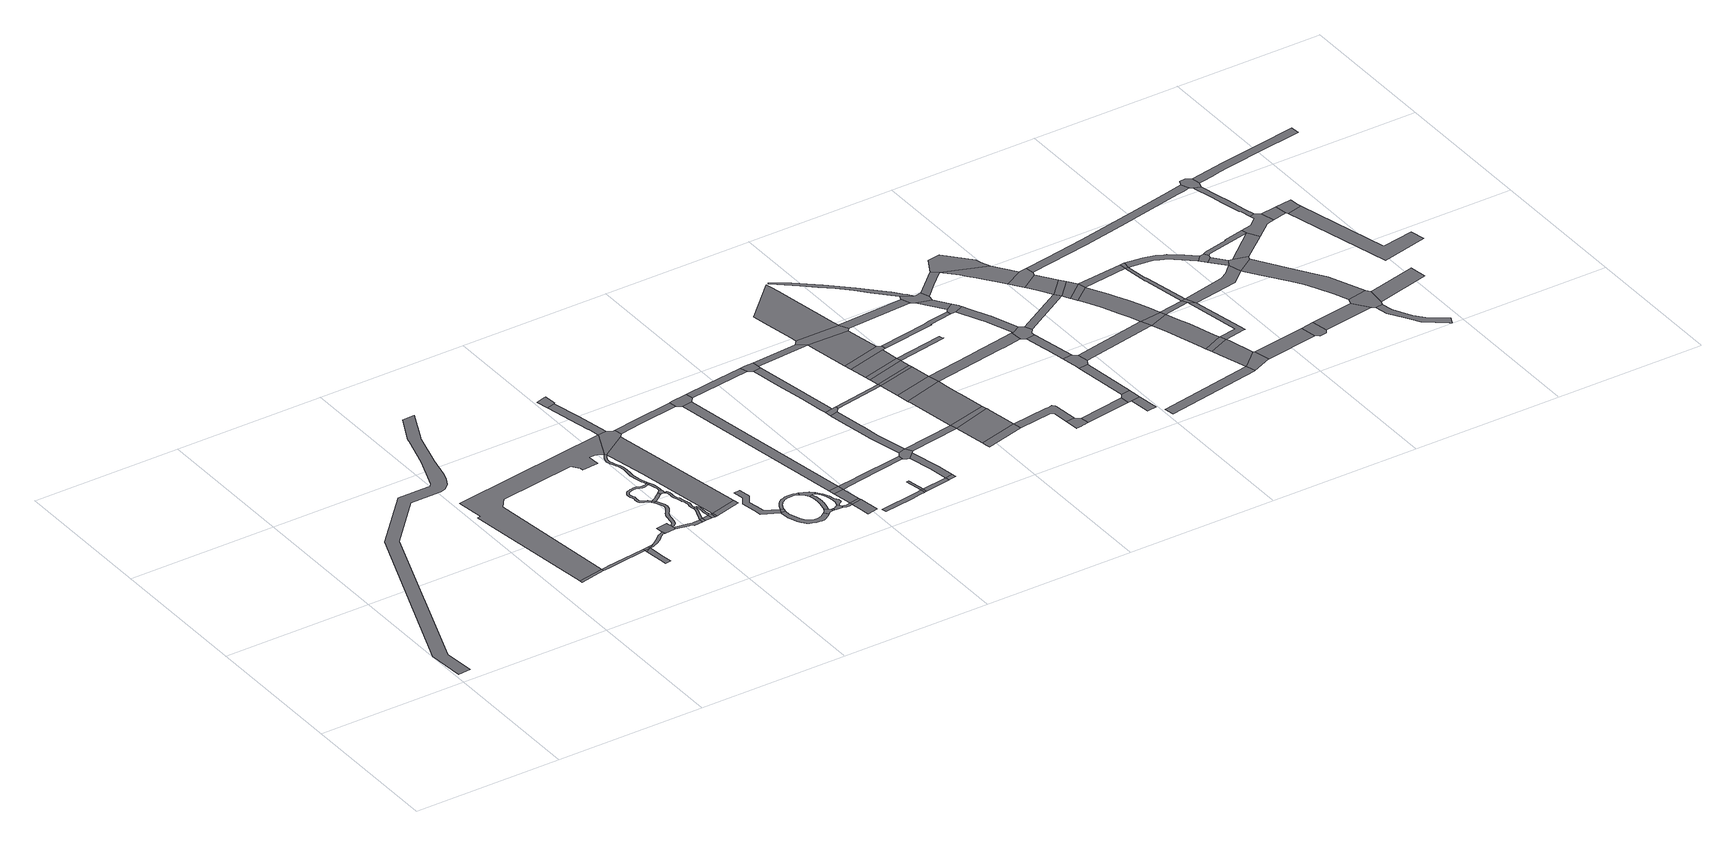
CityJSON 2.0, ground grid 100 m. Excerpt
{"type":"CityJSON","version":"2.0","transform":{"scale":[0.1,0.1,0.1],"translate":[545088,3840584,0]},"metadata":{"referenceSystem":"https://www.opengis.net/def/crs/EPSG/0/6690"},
"CityObjects":{
"road1":{"type":"Road","attributes":{"RoadStructureAttribute.sectionType":"1"},"geometry":[{"type":"MultiSurface","lod":"1","boundaries":[[[0,1,2,3,4,5,6,7,8,9,10,11,12,13,14,15,16,17,18,19,20,21,22,23,24,25,26,27,28,29,30]]]}]},
"road2":{"type":"Road","geometry":[{"type":"MultiSurface","lod":"1","boundaries":[[[31,32,33,34]]]}]},
"road3":{"type":"Road","attributes":{"RoadStructureAttribute.sectionType":"1"},"geometry":[{"type":"MultiSurface","lod":"1","boundaries":[[[35,36,37,38,31,34,39,40,41,42]]]}]},
"road4":{"type":"Road","geometry":[{"type":"MultiSurface","lod":"1","boundaries":[[[43,44,45,46,47,48]]]}]},
"road5":{"type":"Road","geometry":[{"type":"MultiSurface","lod":"1","boundaries":[[[49,42,47]]]}]},
"road6":{"type":"Road","attributes":{"RoadStructureAttribute.sectionType":"1"},"geometry":[{"type":"MultiSurface","lod":"1","boundaries":[[[50,35,42,49,51]]]}]},
"road7":{"type":"Road","attributes":{"RoadStructureAttribute.sectionType":"1"},"geometry":[{"type":"MultiSurface","lod":"1","boundaries":[[[52,53,50,51]]]}]},
"road8":{"type":"Road","attributes":{"RoadStructureAttribute.sectionType":"1"},"geometry":[{"type":"MultiSurface","lod":"1","boundaries":[[[54,55,56,57,58,59,32,31,60,61,62,63,64,65,66,67,68,69,70,71,72]]]}]},
"road9":{"type":"Road","attributes":{"RoadStructureAttribute.sectionType":"1"},"geometry":[{"type":"MultiSurface","lod":"1","boundaries":[[[73,74,75,76,77,78,79,46,80,81,82,83,84,85,86,87,88,89,90]]]}]},
"road10":{"type":"Road","geometry":[{"type":"MultiSurface","lod":"1","boundaries":[[[91,92,93,73,90,94,95,96,97,98]]]}]},
"road11":{"type":"Road","attributes":{"RoadStructureAttribute.sectionType":"1"},"geometry":[{"type":"MultiSurface","lod":"1","boundaries":[[[99,100,101,96,95,102,103,104,105,106,107]]]}]},
"road12":{"type":"Road","geometry":[{"type":"MultiSurface","lod":"1","boundaries":[[[108,109,110,111,112,113,114,115,116,117,118,119,120,121,122,123,124,125,126,127,128,129,130,131,132,133,134,135,136,137,138,139,140,141,142,143,144,145,146,147,148,149,150,151,152,153,154,155,156,157,158,159,98,97]]]}]},
"road13":{"type":"Road","geometry":[{"type":"MultiSurface","lod":"1","boundaries":[[[160,161,134,133]]]}]},
"road14":{"type":"Road","geometry":[{"type":"MultiSurface","lod":"1","boundaries":[[[162,163,164,165,166,167,168,169,170,171,172,173,174,175,176,177,178,179,180,181,182,183,184,185,186,187,188,189,190,191,192,193,194,195,196,197,198,199,200,201,202,203,161,160,204,205,206,207,208,209,210,211,212,213,214,215,216,217,218,219,220,221,222,223,224,225,226,227,228,229,230,231,232,233,234,235,236,237,238,239,240,241,242,243,244,245,246,247]]]}]},
"road15":{"type":"Road","geometry":[{"type":"MultiSurface","lod":"1","boundaries":[[[248,107,106,249]]]}]},
"road16":{"type":"Road","geometry":[{"type":"MultiSurface","lod":"1","boundaries":[[[250,251,252,253,254,255,160,133,256,257,258,259,260]]]}]},
"road17":{"type":"Road","attributes":{"RoadStructureAttribute.sectionType":"1"},"geometry":[{"type":"MultiSurface","lod":"1","boundaries":[[[261,248,249,262]]]}]},
"road18":{"type":"Road","geometry":[{"type":"MultiSurface","lod":"1","boundaries":[[[263,264,265,266,267,268,269,107,248,270,271,272,273,274,275]]]}]},
"road19":{"type":"Road","geometry":[{"type":"MultiSurface","lod":"1","boundaries":[[[276,261,262,277,278]]]}]},
"road20":{"type":"Road","geometry":[{"type":"MultiSurface","lod":"1","boundaries":[[[279,263,275,280]]]}]},
"road21":{"type":"Road","geometry":[{"type":"MultiSurface","lod":"1","boundaries":[[[281,250,260,282,283,284,285,286,287]]]}]},
"road22":{"type":"Road","geometry":[{"type":"MultiSurface","lod":"1","boundaries":[[[288,289,290,291,292,280,275,293,294,295,296,297,261,276]]]}]},
"road23":{"type":"Road","geometry":[{"type":"MultiSurface","lod":"1","boundaries":[[[298,299,300,301,302,303,304,305,306,307,308,309,310,311,312,313,314,315,316,317,318,319,320,285,284,321,322,323,324,325,326,327,328,329,330,331,332,333,334,335,336,337,338,339,340,341,342,343,344,345,346,263,279]]]}]},
"road24":{"type":"Road","attributes":{"RoadStructureAttribute.sectionType":"1"},"geometry":[{"type":"MultiSurface","lod":"1","boundaries":[[[347,278,277,348]]]}]},
"road25":{"type":"Road","geometry":[{"type":"MultiSurface","lod":"1","boundaries":[[[349,350,351,352,353,354,246,355,356,357,358,359,281,287]]]}]},
"road26":{"type":"Road","geometry":[{"type":"MultiSurface","lod":"1","boundaries":[[[360,247,246,354]]]}]},
"road27":{"type":"Road","geometry":[{"type":"MultiSurface","lod":"1","boundaries":[[[72,361,362,363,364,365,366,367,368,369,370,371,372,373,374,375,376,377,378,379,380,381,382,383,384,385,386,247,360,387,388,389,390,391,392,393,394,395,396,397,398,399,400,401,402,403,404,405,406,407,408,409,410,411,412]]]}]},
"road28":{"type":"Road","geometry":[{"type":"MultiSurface","lod":"1","boundaries":[[[413,347,348,414]]]}]},
"road29":{"type":"Road","attributes":{"RoadStructureAttribute.sectionType":"1"},"geometry":[{"type":"MultiSurface","lod":"1","boundaries":[[[415,412,416,417,418,347,413]]]}]},
"road30":{"type":"Road","geometry":[{"type":"MultiSurface","lod":"1","boundaries":[[[419,420,54,72,412,415,421,422]]]}]},
"road31":{"type":"Road","geometry":[{"type":"MultiSurface","lod":"1","boundaries":[[[423,424,425,426,427,428,429,430,431,432,433,434,435,436,437,438,439]]]}]},
"road32":{"type":"Road","attributes":{"RoadStructureAttribute.sectionType":"1"},"geometry":[{"type":"MultiSurface","lod":"1","boundaries":[[[440,441,442,443,444,445,54,420]]]}]},
"road33":{"type":"Road","geometry":[{"type":"MultiSurface","lod":"1","boundaries":[[[439,438,446,447,448]]]}]},
"road34":{"type":"Road","geometry":[{"type":"MultiSurface","lod":"1","boundaries":[[[449,450,451,442,441,452]]]}]},
"road35":{"type":"Road","geometry":[{"type":"MultiSurface","lod":"1","boundaries":[[[453,454,455,456,457,458,459,460,461,462,463,464,446,438,465,466,467,468,469,470,471,472,473,474,475,476,477,478,479,480,481,482]]]}]},
"road36":{"type":"Road","geometry":[{"type":"MultiSurface","lod":"1","boundaries":[[[483,484,485,486,487,488,489,490,491,492,493,494,439,448,495,496,497,498,499,500,501,502,503,504,505]]]}]},
"road37":{"type":"Road","geometry":[{"type":"MultiSurface","lod":"1","boundaries":[[[506,507,508,482,481,509,510,511,512,513,514]]]}]},
"road38":{"type":"Road","geometry":[{"type":"MultiSurface","lod":"1","boundaries":[[[515,512,511,516]]]}]},
"road39":{"type":"Road","geometry":[{"type":"MultiSurface","lod":"1","boundaries":[[[517,518,519,520,521,522,523,524,525,526,527,528,529,530,531,506,514]]]}]},
"road40":{"type":"Road","geometry":[{"type":"MultiSurface","lod":"1","boundaries":[[[532,533,534,535,505,504,536,537,525,524,538,539,540,541,542,543]]]}]},
"road41":{"type":"Road","geometry":[{"type":"MultiSurface","lod":"1","boundaries":[[[544,545,546,547,515,516,548,549,550,551,552,553]]]}]},
"road42":{"type":"Road","attributes":{"RoadStructureAttribute.sectionType":"1"},"geometry":[{"type":"MultiSurface","lod":"1","boundaries":[[[554,555,422,421,556,557]]]}]},
"road43":{"type":"Road","geometry":[{"type":"MultiSurface","lod":"1","boundaries":[[[558,559,560,561,562,563,564,565,566,567,568,569,570,571,543,542,572,573,574,575,576,577,578,579,580,544,553]]]}]},
"road44":{"type":"Road","geometry":[{"type":"MultiSurface","lod":"1","boundaries":[[[581,582,551,550,583,584,585,586]]]}]},
"road45":{"type":"Road","attributes":{"RoadStructureAttribute.sectionType":"1"},"geometry":[{"type":"MultiSurface","lod":"1","boundaries":[[[587,585,588,589,590]]]}]},
"road46":{"type":"Road","geometry":[{"type":"MultiSurface","lod":"1","boundaries":[[[591,586,585,587]]]}]},
"road47":{"type":"Road","attributes":{"RoadStructureAttribute.sectionType":"1"},"geometry":[{"type":"MultiSurface","lod":"1","boundaries":[[[592,593,586,591]]]}]},
"road48":{"type":"Road","geometry":[{"type":"MultiSurface","lod":"1","boundaries":[[[594,595,593,592]]]}]},
"road49":{"type":"Road","attributes":{"RoadStructureAttribute.sectionType":"1"},"geometry":[{"type":"MultiSurface","lod":"1","boundaries":[[[596,597,598,599,595,594]]]}]},
"road50":{"type":"Road","attributes":{"RoadStructureAttribute.sectionType":"1"},"geometry":[{"type":"MultiSurface","lod":"1","boundaries":[[[600,601,602,603,604,605,606,607]]]}]},
"road51":{"type":"Road","geometry":[{"type":"MultiSurface","lod":"1","boundaries":[[[608,609,554,557,598,597,610]]]}]},
"road52":{"type":"Road","attributes":{"RoadStructureAttribute.sectionType":"1"},"geometry":[{"type":"MultiSurface","lod":"1","boundaries":[[[611,612,613,614,594,592,615,616]]]}]},
"road53":{"type":"Road","geometry":[{"type":"MultiSurface","lod":"1","boundaries":[[[617,600,607,618]]]}]},
"road54":{"type":"Road","geometry":[{"type":"MultiSurface","lod":"1","boundaries":[[[619,620,621,600,617]]]}]},
"road55":{"type":"Road","attributes":{"RoadStructureAttribute.sectionType":"1"},"geometry":[{"type":"MultiSurface","lod":"1","boundaries":[[[622,617,618,623]]]}]},
"road56":{"type":"Road","attributes":{"RoadStructureAttribute.sectionType":"1"},"geometry":[{"type":"MultiSurface","lod":"1","boundaries":[[[624,625,608,610,626]]]}]},
"road57":{"type":"Road","geometry":[{"type":"MultiSurface","lod":"1","boundaries":[[[627,622,623,628,629]]]}]},
"road58":{"type":"Road","attributes":{"RoadStructureAttribute.sectionType":"1"},"geometry":[{"type":"MultiSurface","lod":"1","boundaries":[[[630,631,632,633,622,627]]]}]},
"road59":{"type":"Road","geometry":[{"type":"MultiSurface","lod":"1","boundaries":[[[634,635,636,611,616,637,638,632,631,639]]]}]},
"road60":{"type":"Road","attributes":{"RoadStructureAttribute.sectionType":"1"},"geometry":[{"type":"MultiSurface","lod":"1","boundaries":[[[640,641,642,643,644,645,646,647,635,634]]]}]},
"road61":{"type":"Road","geometry":[{"type":"MultiSurface","lod":"1","boundaries":[[[648,649,650,651,644,643,652,653,654]]]}]},
"road62":{"type":"Road","attributes":{"RoadStructureAttribute.sectionType":"1"},"geometry":[{"type":"MultiSurface","lod":"1","boundaries":[[[655,656,657,658,659,660,661,651,650]]]}]},
"road63":{"type":"Road","geometry":[{"type":"MultiSurface","lod":"1","boundaries":[[[662,663,624,626,658,657,664]]]}]},
"road64":{"type":"Road","attributes":{"RoadStructureAttribute.sectionType":"1"},"geometry":[{"type":"MultiSurface","lod":"1","boundaries":[[[665,634,639,666]]]}]},
"road65":{"type":"Road","attributes":{"RoadStructureAttribute.sectionType":"1"},"geometry":[{"type":"MultiSurface","lod":"1","boundaries":[[[667,648,654,668]]]}]},
"road66":{"type":"Road","attributes":{"RoadStructureAttribute.sectionType":"1"},"geometry":[{"type":"MultiSurface","lod":"1","boundaries":[[[669,662,664,670]]]}]},
"road67":{"type":"Road","geometry":[{"type":"MultiSurface","lod":"1","boundaries":[[[671,672,673,674,675]]]}]},
"road68":{"type":"Road","attributes":{"function":"2"},"geometry":[{"type":"MultiSurface","lod":"1","boundaries":[[[676,677,678,666,672,671]]]}]},
"road69":{"type":"Road","geometry":[{"type":"MultiSurface","lod":"1","boundaries":[[[679,680,665,666,678]]]}]},
"road70":{"type":"Road","attributes":{"function":"2"},"geometry":[{"type":"MultiSurface","lod":"1","boundaries":[[[681,682,683,684,685,686,687,665,680]]]}]},
"road71":{"type":"Road","geometry":[{"type":"MultiSurface","lod":"1","boundaries":[[[688,689,685,684]]]}]},
"road72":{"type":"Road","attributes":{"function":"2"},"geometry":[{"type":"MultiSurface","lod":"1","boundaries":[[[690,668,691,692,693,689,688]]]}]},
"road73":{"type":"Road","geometry":[{"type":"MultiSurface","lod":"1","boundaries":[[[694,667,668,690]]]}]},
"road74":{"type":"Road","attributes":{"function":"2"},"geometry":[{"type":"MultiSurface","lod":"1","boundaries":[[[695,696,697,698,667,694]]]}]},
"road75":{"type":"Road","geometry":[{"type":"MultiSurface","lod":"1","boundaries":[[[699,700,698,697]]]}]},
"road76":{"type":"Road","attributes":{"function":"2"},"geometry":[{"type":"MultiSurface","lod":"1","boundaries":[[[701,702,700,699]]]}]},
"road77":{"type":"Road","attributes":{"function":"2"},"geometry":[{"type":"MultiSurface","lod":"1","boundaries":[[[670,703,704,705,706]]]}]},
"road78":{"type":"Road","geometry":[{"type":"MultiSurface","lod":"1","boundaries":[[[707,708,705,704,702,701,709,710,711]]]}]},
"road79":{"type":"Road","geometry":[{"type":"MultiSurface","lod":"1","boundaries":[[[712,669,670,706,713,714,715]]]}]},
"road80":{"type":"Road","attributes":{"function":"2"},"geometry":[{"type":"MultiSurface","lod":"1","boundaries":[[[716,717,718,719,720,721,722,723,724,725,712,715]]]}]},
"road81":{"type":"Road","attributes":{"RoadStructureAttribute.sectionType":"1"},"geometry":[{"type":"MultiSurface","lod":"1","boundaries":[[[726,727,728,729,730,671,675,731,732,733,734]]]}]},
"road82":{"type":"Road","geometry":[{"type":"MultiSurface","lod":"1","boundaries":[[[734,733,735,736,737,738,739,740,741,742]]]}]},
"road83":{"type":"Road","attributes":{"RoadStructureAttribute.sectionType":"1"},"geometry":[{"type":"MultiSurface","lod":"1","boundaries":[[[743,744,745,746,699,697]]]}]},
"road84":{"type":"Road","attributes":{"RoadStructureAttribute.sectionType":"1"},"geometry":[{"type":"MultiSurface","lod":"1","boundaries":[[[747,748,715,714,749]]]}]},
"road85":{"type":"Road","attributes":{"RoadStructureAttribute.sectionType":"1"},"geometry":[{"type":"MultiSurface","lod":"1","boundaries":[[[750,751,752,753,688,684,754,755,756]]]}]},
"road86":{"type":"Road","attributes":{"RoadStructureAttribute.sectionType":"1"},"geometry":[{"type":"MultiSurface","lod":"1","boundaries":[[[757,758,759,760,711,710,761,762,763]]]}]},
"road87":{"type":"Road","attributes":{"RoadStructureAttribute.sectionType":"1"},"geometry":[{"type":"MultiSurface","lod":"1","boundaries":[[[764,742,741,765]]]}]},
"road88":{"type":"Road","attributes":{"RoadStructureAttribute.sectionType":"1"},"geometry":[{"type":"MultiSurface","lod":"1","boundaries":[[[766,767,768,769,770,771,772,773,774,775,776,777,778,779,780,781,782,783,784]]]}]},
"road89":{"type":"Road","attributes":{"RoadStructureAttribute.sectionType":"1"},"geometry":[{"type":"MultiSurface","lod":"1","boundaries":[[[785,786,787,788]]]}]},
"road90":{"type":"Road","geometry":[{"type":"MultiSurface","lod":"1","boundaries":[[[789,790,791,792,793,764,765,786,785]]]}]},
"road91":{"type":"Road","geometry":[{"type":"MultiSurface","lod":"1","boundaries":[[[783,794,795,747,749,796,797,798,799,800,784]]]}]},
"road92":{"type":"Road","attributes":{"RoadStructureAttribute.sectionType":"1"},"geometry":[{"type":"MultiSurface","lod":"1","boundaries":[[[796,801,802,797]]]}]},
"road93":{"type":"Road","attributes":{"RoadStructureAttribute.sectionType":"1"},"geometry":[{"type":"MultiSurface","lod":"1","boundaries":[[[803,804,791,790]]]}]},
"road94":{"type":"Road","geometry":[{"type":"MultiSurface","lod":"1","boundaries":[[[805,806,802,801,807,757,763,808,809,810]]]}]},
"road95":{"type":"Road","geometry":[{"type":"MultiSurface","lod":"1","boundaries":[[[811,812,813,814,804,803,815,816]]]}]},
"road96":{"type":"Road","attributes":{"RoadStructureAttribute.sectionType":"1"},"geometry":[{"type":"MultiSurface","lod":"1","boundaries":[[[817,818,819,810,809,820,821,822,823,824,825]]]}]},
"road97":{"type":"Road","attributes":{"RoadStructureAttribute.sectionType":"1"},"geometry":[{"type":"MultiSurface","lod":"1","boundaries":[[[826,827,828,829,812,811]]]}]},
"road98":{"type":"Road","geometry":[{"type":"MultiSurface","lod":"1","boundaries":[[[825,824,750,756,827,826,830,831,832,833,834]]]}]},
"road99":{"type":"Road","attributes":{"RoadStructureAttribute.sectionType":"1"},"geometry":[{"type":"MultiSurface","lod":"1","boundaries":[[[835,836,799,798,837,838,839]]]}]},
"road100":{"type":"Road","attributes":{"RoadStructureAttribute.sectionType":"1"},"geometry":[{"type":"MultiSurface","lod":"1","boundaries":[[[840,841,842,843,844]]]}]},
"road101":{"type":"Road","attributes":{"RoadStructureAttribute.sectionType":"1"},"geometry":[{"type":"MultiSurface","lod":"1","boundaries":[[[845,834,833,846]]]}]},
"road102":{"type":"Road","attributes":{"RoadStructureAttribute.sectionType":"1"},"geometry":[{"type":"MultiSurface","lod":"1","boundaries":[[[847,816,815,848,849,850]]]}]},
"road103":{"type":"Road","geometry":[{"type":"MultiSurface","lod":"1","boundaries":[[[851,852,835,839,853,854,855,856,857,858]]]}]},
"road104":{"type":"Road","attributes":{"RoadStructureAttribute.sectionType":"1"},"geometry":[{"type":"MultiSurface","lod":"1","boundaries":[[[839,859,860,861,862,863,864,865,853]]]}]},
"road105":{"type":"Road","geometry":[{"type":"MultiSurface","lod":"1","boundaries":[[[866,865,864,867,868,869,870]]]}]},
"road106":{"type":"Road","attributes":{"RoadStructureAttribute.sectionType":"1"},"geometry":[{"type":"MultiSurface","lod":"1","boundaries":[[[869,868,871,872,845,873]]]}]},
"road107":{"type":"Road","geometry":[{"type":"MultiSurface","lod":"1","boundaries":[[[873,845,846,874]]]}]},
"road108":{"type":"Road","geometry":[{"type":"MultiSurface","lod":"1","boundaries":[[[874,846,875,876,877]]]}]},
"road109":{"type":"Road","attributes":{"RoadStructureAttribute.sectionType":"1"},"geometry":[{"type":"MultiSurface","lod":"1","boundaries":[[[877,876,878,879,880]]]}]},
"road110":{"type":"Road","attributes":{"RoadStructureAttribute.sectionType":"1"},"geometry":[{"type":"MultiSurface","lod":"1","boundaries":[[[881,882,883,884,885,886,887,880,879,888,889,890,891,892,893,847,894]]]}]},
"road111":{"type":"Road","geometry":[{"type":"MultiSurface","lod":"1","boundaries":[[[894,847,850,895]]]}]},
"road112":{"type":"Road","attributes":{"RoadStructureAttribute.sectionType":"1"},"geometry":[{"type":"MultiSurface","lod":"1","boundaries":[[[896,897,898,899,840,900]]]}]},
"road113":{"type":"Road","attributes":{"RoadStructureAttribute.sectionType":"1"},"geometry":[{"type":"MultiSurface","lod":"1","boundaries":[[[901,902,903,904,895,850,905,906,907,908,909,910]]]}]},
"road114":{"type":"Road","geometry":[{"type":"MultiSurface","lod":"1","boundaries":[[[911,912,910,909,898,897]]]}]},
"road115":{"type":"Road","geometry":[{"type":"MultiSurface","lod":"1","boundaries":[[[900,840,844,913,914]]]}]},
"road116":{"type":"Road","attributes":{"RoadStructureAttribute.sectionType":"1"},"geometry":[{"type":"MultiSurface","lod":"1","boundaries":[[[915,877,880,916]]]}]},
"road117":{"type":"Road","attributes":{"RoadStructureAttribute.sectionType":"1"},"geometry":[{"type":"MultiSurface","lod":"1","boundaries":[[[917,918,919,894,895,920,921]]]}]},
"road118":{"type":"Road","attributes":{"RoadStructureAttribute.sectionType":"1"},"geometry":[{"type":"MultiSurface","lod":"1","boundaries":[[[921,922,923,911,897,924,925,926]]]}]},
"road119":{"type":"Road","geometry":[{"type":"MultiSurface","lod":"1","boundaries":[[[927,917,921,926]]]}]},
"road120":{"type":"Road","attributes":{"RoadStructureAttribute.sectionType":"1"},"geometry":[{"type":"MultiSurface","lod":"1","boundaries":[[[928,914,913,929,930]]]}]},
"road121":{"type":"Road","attributes":{"RoadStructureAttribute.sectionType":"1"},"geometry":[{"type":"MultiSurface","lod":"1","boundaries":[[[931,932,933,934,916,935,936,917,927]]]}]},
"road122":{"type":"Road","geometry":[{"type":"MultiSurface","lod":"1","boundaries":[[[937,915,916,934]]]}]},
"road123":{"type":"Road","attributes":{"RoadStructureAttribute.sectionType":"1"},"geometry":[{"type":"MultiSurface","lod":"1","boundaries":[[[938,939,940,927,926,941,942]]]}]},
"road124":{"type":"Road","geometry":[{"type":"MultiSurface","lod":"1","boundaries":[[[943,928,930,944,945,946,947,948,949]]]}]},
"road125":{"type":"Road","attributes":{"RoadStructureAttribute.sectionType":"1"},"geometry":[{"type":"MultiSurface","lod":"1","boundaries":[[[950,951,952,953,954,937,934,955,956,957,958,959,960,961,962]]]}]},
"road126":{"type":"Road","attributes":{"RoadStructureAttribute.sectionType":"1"},"geometry":[{"type":"MultiSurface","lod":"1","boundaries":[[[963,964,965,966,967,968,866,870,969,970,971,972,973]]]}]},
"road127":{"type":"Road","geometry":[{"type":"MultiSurface","lod":"1","boundaries":[[[974,975,962,961,976,977,978]]]}]},
"road128":{"type":"Road","attributes":{"RoadStructureAttribute.sectionType":"1"},"geometry":[{"type":"MultiSurface","lod":"1","boundaries":[[[977,976,938,979]]]}]},
"road129":{"type":"Road","attributes":{"RoadStructureAttribute.sectionType":"1"},"geometry":[{"type":"MultiSurface","lod":"1","boundaries":[[[980,943,949,981]]]}]},
"road130":{"type":"Road","geometry":[{"type":"MultiSurface","lod":"1","boundaries":[[[979,938,942,982,983,984,985]]]}]},
"road131":{"type":"Road","attributes":{"RoadStructureAttribute.sectionType":"1"},"geometry":[{"type":"MultiSurface","lod":"1","boundaries":[[[986,987,982,942,988,989,990,991,992,993,994]]]}]},
"road132":{"type":"Road","attributes":{"RoadStructureAttribute.sectionType":"1"},"geometry":[{"type":"MultiSurface","lod":"1","boundaries":[[[995,996,997,998,974,978,999,1000]]]}]},
"road133":{"type":"Road","geometry":[{"type":"MultiSurface","lod":"1","boundaries":[[[994,993,980,981,1001,1002,1003,1004]]]}]},
"road134":{"type":"Road","attributes":{"RoadStructureAttribute.sectionType":"1"},"geometry":[{"type":"MultiSurface","lod":"1","boundaries":[[[1000,985,984,1005]]]}]},
"road135":{"type":"Road","attributes":{"RoadStructureAttribute.sectionType":"1"},"geometry":[{"type":"MultiSurface","lod":"1","boundaries":[[[1006,1007,1008,1009,1010,1011,1002,1001,1012,1013,1014,1015,1016,1017,1018,1019]]]}]},
"road136":{"type":"Road","geometry":[{"type":"MultiSurface","lod":"1","boundaries":[[[1020,1021,1022,1023,1024,1025,995,1000,1005,1026,1027,1028]]]}]},
"road137":{"type":"Road","attributes":{"RoadStructureAttribute.sectionType":"1"},"geometry":[{"type":"MultiSurface","lod":"1","boundaries":[[[1029,1030,1031,1004,1003,1032]]]}]},
"road138":{"type":"Road","attributes":{"RoadStructureAttribute.sectionType":"1"},"geometry":[{"type":"MultiSurface","lod":"1","boundaries":[[[1033,1034,1035,1036,1037,1038,1039,1040,1023,1022,1041,1042,1043,1044]]]}]},
"road139":{"type":"Road","geometry":[{"type":"MultiSurface","lod":"1","boundaries":[[[1045,1046,1047,1048,963,973,1049,1033,1044,1050,1051,1052,1053]]]}]},
"road140":{"type":"Road","attributes":{"RoadStructureAttribute.sectionType":"1"},"geometry":[{"type":"MultiSurface","lod":"1","boundaries":[[[1054,1028,1027,1055]]]}]},
"road141":{"type":"Road","geometry":[{"type":"MultiSurface","lod":"1","boundaries":[[[1056,1054,1055,1057,1058,1059]]]}]},
"road142":{"type":"Road","attributes":{"RoadStructureAttribute.sectionType":"1"},"geometry":[{"type":"MultiSurface","lod":"1","boundaries":[[[1060,1061,1058,1057,1062,1063,1064]]]}]},
"road143":{"type":"Road","attributes":{"RoadStructureAttribute.sectionType":"1"},"geometry":[{"type":"MultiSurface","lod":"1","boundaries":[[[1065,1066,1067,1068,1053,1052,1069,1070,1071,1072,1073,1074,1075,1076]]]}]}
},
"vertices":[
[89,299,0],[526,1464,0],[811,1769,0],[983,1768,0],[1022,1770,0],[1042,1773,0],[1060,1781,0],[1069,1786,0],[1086,1802,0],[1096,1814,0],[1112,1840,0],[1125,1868,0],[1145,1928,0],[1176,2068,0],[1240,2301,0],[1243,2309,0],[1246,2317,0],[1348,2536,0],[1265,2534,0],[1176,2344,0],[1172,2333,0],[1168,2321,0],[1104,2098,0],[1021,1872,0],[1005,1853,0],[991,1853,0],[780,1854,0],[450,1503,0],[4,329,0],[24,84,0],[108,90,0],
[1341,559,0],[1167,524,0],[1169,506,0],[1344,540,0],
[1660,602,0],[1449,573,0],[1392,566,0],[1381,564,0],[1354,542,0],[1395,547,0],[1451,555,0],[1663,585,0],
[1685,404,0],[1724,410,0],[1716,475,0],[1702,591,0],[1665,567,0],[1679,454,0],
[1698,590,0],
[1700,607,0],[1702,592,0],
[1737,616,0],[1720,610,0],
[2124,1770,0],[1483,1671,0],[1046,1604,0],[1068,1421,0],[1047,1418,0],[1152,636,0],[1232,1432,0],[1284,1500,0],[1803,1575,0],[1840,1526,0],[1841,1506,0],[1952,1516,0],[1946,1596,0],[1974,1600,0],[1974,1597,0],[1991,1597,0],[2001,1594,0],[2021,1583,0],[2035,1574,0],
[1858,697,0],[1834,686,0],[1820,679,0],[1808,671,0],[1800,665,0],[1772,640,0],[1761,631,0],[1728,594,0],[1745,601,0],[1763,609,0],[1774,615,0],[1782,621,0],[1794,630,0],[1813,648,0],[1826,660,0],[1835,666,0],[1844,672,0],[1862,679,0],
[1931,744,0],[1928,756,0],[1851,744,0],[1862,673,0],[1938,681,0],[1941,700,0],[1939,708,0],[1936,726,0],
[2072,678,0],[2058,677,0],[2027,684,0],[2023,665,0],[2041,661,0],[2051,658,0],[2053,651,0],[2113,656,0],[2111,683,0],
[1949,710,0],[1960,720,0],[1965,725,0],[1971,734,0],[1975,744,0],[1979,755,0],[1982,773,0],[1983,778,0],[1986,803,0],[1989,817,0],[1992,826,0],[1995,833,0],[1999,840,0],[2005,848,0],[2015,861,0],[2025,875,0],[2030,885,0],[2034,894,0],[2036,901,0],[2037,910,0],[2037,920,0],[2035,930,0],[2032,942,0],[2027,952,0],[2018,969,0],[2008,987,0],[1990,978,0],[2001,959,0],[2009,943,0],[2013,935,0],[2016,926,0],[2017,918,0],[2017,911,0],[2016,905,0],[2015,900,0],[2012,893,0],[2008,886,0],[1999,873,0],[1989,860,0],[1983,852,0],[1978,844,0],[1976,841,0],[1973,833,0],[1969,821,0],[1967,807,0],[1962,776,0],[1960,763,0],[1959,760,0],[1957,751,0],[1953,744,0],[1949,737,0],[1946,734,0],
[1992,1003,0],[1982,992,0],
[2054,1172,0],[2048,1169,0],[2043,1168,0],[2039,1167,0],[2035,1167,0],[2034,1167,0],[2028,1168,0],[2024,1169,0],[2010,1174,0],[1997,1179,0],[1987,1181,0],[1976,1182,0],[1965,1180,0],[1953,1178,0],[1949,1176,0],[1938,1173,0],[1928,1169,0],[1920,1163,0],[1914,1156,0],[1910,1150,0],[1906,1143,0],[1904,1134,0],[1904,1125,0],[1904,1120,0],[1908,1109,0],[1913,1098,0],[1914,1093,0],[1915,1088,0],[1915,1080,0],[1913,1062,0],[1914,1054,0],[1915,1051,0],[1915,1047,0],[1917,1043,0],[1922,1035,0],[1926,1030,0],[1927,1028,0],[1936,1022,0],[1944,1018,0],[1958,1012,0],[1964,1008,0],[1970,1004,0],[1980,1015,0],[1973,1021,0],[1965,1026,0],[1950,1031,0],[1944,1035,0],[1937,1039,0],[1934,1043,0],[1930,1049,0],[1930,1051,0],[1929,1056,0],[1929,1058,0],[1928,1062,0],[1930,1079,0],[1930,1089,0],[1929,1096,0],[1927,1103,0],[1922,1115,0],[1919,1123,0],[1919,1126,0],[1919,1132,0],[1920,1138,0],[1923,1142,0],[1925,1147,0],[1930,1151,0],[1936,1155,0],[1943,1159,0],[1953,1162,0],[1956,1163,0],[1967,1166,0],[1976,1167,0],[1981,1166,0],[1985,1166,0],[1993,1165,0],[2005,1160,0],[2020,1155,0],[2025,1153,0],[2029,1153,0],[2033,1152,0],[2040,1152,0],[2046,1153,0],[2053,1155,0],[2061,1158,0],[2073,1165,0],[2066,1178,0],
[2130,686,0],[2136,658,0],
[2066,1056,0],[2058,1050,0],[2054,1046,0],[2030,1028,0],[2025,1023,0],[2020,1020,0],[2025,999,0],[2031,1004,0],[2038,1009,0],[2068,1033,0],[2072,1036,0],
[2179,695,0],[2179,658,0],
[2149,801,0],[2149,798,0],[2147,787,0],[2143,770,0],[2141,767,0],[2136,753,0],[2119,705,0],[2141,717,0],[2148,739,0],[2150,746,0],[2157,766,0],[2161,784,0],[2164,794,0],
[2192,710,0],[2201,659,0],[2200,697,0],
[2162,812,0],[2173,811,0],
[2089,1074,0],[2075,1037,0],[2084,1039,0],[2108,1032,0],[2104,1049,0],[2104,1057,0],[2103,1074,0],
[2189,716,0],[2187,733,0],[2186,751,0],[2188,766,0],[2184,790,0],[2171,781,0],[2175,758,0],[2171,741,0],[2171,729,0],[2173,720,0],
[2159,819,0],[2156,825,0],[2156,831,0],[2157,836,0],[2161,854,0],[2161,858,0],[2161,866,0],[2160,875,0],[2157,884,0],[2156,888,0],[2149,905,0],[2148,909,0],[2148,914,0],[2141,941,0],[2133,956,0],[2130,964,0],[2128,971,0],[2128,978,0],[2129,994,0],[2129,1008,0],[2128,1018,0],[2127,1024,0],[2119,1045,0],[2112,1020,0],[2113,1015,0],[2114,1007,0],[2114,1006,0],[2113,994,0],[2113,991,0],[2113,978,0],[2114,968,0],[2116,959,0],[2120,950,0],[2128,934,0],[2133,911,0],[2134,906,0],[2135,900,0],[2142,883,0],[2143,880,0],[2145,872,0],[2146,865,0],[2146,859,0],[2146,857,0],[2142,839,0],[2141,832,0],[2141,825,0],[2142,820,0],[2145,813,0],[2148,806,0],
[2211,699,0],[2218,660,0],
[2104,1094,0],[2103,1108,0],[2101,1122,0],[2097,1138,0],[2095,1146,0],[2087,1169,0],[2080,1142,0],[2082,1134,0],[2086,1119,0],[2088,1106,0],[2089,1093,0],
[2080,1187,0],
[2017,1544,0],[2010,1529,0],[2006,1520,0],[2004,1511,0],[2003,1504,0],[2003,1501,0],[2004,1494,0],[2006,1483,0],[2010,1471,0],[2019,1451,0],[2027,1433,0],[2032,1421,0],[2036,1408,0],[2039,1393,0],[2041,1379,0],[2041,1367,0],[2041,1359,0],[2039,1336,0],[2037,1318,0],[2037,1300,0],[2039,1283,0],[2042,1262,0],[2046,1239,0],[2053,1216,0],[2055,1209,0],[2056,1206,0],[2070,1211,0],[2067,1220,0],[2064,1230,0],[2061,1242,0],[2056,1265,0],[2053,1285,0],[2052,1301,0],[2052,1317,0],[2054,1335,0],[2056,1358,0],[2056,1367,0],[2056,1381,0],[2054,1396,0],[2051,1412,0],[2046,1426,0],[2041,1439,0],[2033,1457,0],[2024,1477,0],[2021,1487,0],[2019,1496,0],[2018,1502,0],[2019,1508,0],[2021,1515,0],[2024,1523,0],[2030,1537,0],[2044,1561,0],
[2391,747,0],[2398,708,0],
[2220,1678,0],[2048,1555,0],[2055,1533,0],[2107,1275,0],
[2216,1752,0],[2183,1773,0],[2240,1703,0],[2231,1754,0],
[2474,562,0],[2474,566,0],[2470,589,0],[2457,671,0],[2455,679,0],[2480,716,0],[2491,733,0],[2478,817,0],[2438,810,0],[2449,741,0],[2423,702,0],[2413,688,0],[2430,588,0],[2431,583,0],[2437,537,0],[2543,480,0],[2562,515,0],
[2137,1994,0],[2097,2188,0],[2040,2171,0],[2077,1993,0],[2108,1851,0],[2110,1851,0],
[2579,486,0],[2581,504,0],[2583,510,0],
[2094,2275,0],[2079,2272,0],[2022,2255,0],[2103,2195,0],
[2727,325,0],[2717,320,0],[2696,315,0],[2690,314,0],[2680,314,0],[2656,318,0],[2635,330,0],[2623,342,0],[2603,370,0],[2592,395,0],[2584,425,0],[2577,449,0],[2548,428,0],[2551,414,0],[2553,403,0],[2565,370,0],[2573,354,0],[2586,332,0],[2609,306,0],[2622,296,0],[2635,290,0],[2662,281,0],[2691,278,0],[2696,278,0],[2715,280,0],[2724,283,0],[2733,287,0],[2751,299,0],[2772,317,0],[2750,342,0],
[2737,607,0],[2717,611,0],[2685,613,0],[2659,611,0],[2647,608,0],[2629,602,0],[2627,600,0],[2606,588,0],[2588,567,0],[2581,555,0],[2578,551,0],[2564,520,0],[2589,530,0],[2595,541,0],[2597,546,0],[2613,564,0],[2622,572,0],[2644,587,0],[2666,594,0],[2697,595,0],[2712,593,0],[2740,581,0],[2748,603,0],
[2774,377,0],[2769,366,0],[2762,356,0],[2788,329,0],[2797,333,0],[2813,336,0],[2809,348,0],[2803,351,0],[2798,360,0],
[2824,351,0],[2823,335,0],
[2799,365,0],[2803,384,0],[2813,437,0],[2813,439,0],[2814,453,0],[2815,482,0],[2813,506,0],[2803,541,0],[2780,535,0],[2789,502,0],[2791,481,0],[2791,471,0],[2789,443,0],[2789,440,0],[2779,389,0],
[2817,566,0],[2815,568,0],[2804,576,0],[2776,592,0],[2753,573,0],[2768,557,0],[2804,544,0],[2812,547,0],[2816,546,0],[2819,545,0],[2823,543,0],[2832,552,0],
[2861,372,0],[2851,363,0],[2843,358,0],[2835,355,0],[2836,334,0],[2847,333,0],[2876,328,0],[2880,347,0],[2876,352,0],[2875,359,0],
[2661,1823,0],[2400,1783,0],[2400,1730,0],[2669,1770,0],
[2878,369,0],[2881,373,0],[2898,383,0],[2905,390,0],[2906,394,0],[2907,401,0],[2903,413,0],[2903,414,0],[2887,440,0],[2878,477,0],[2878,478,0],[2870,499,0],[2861,516,0],[2840,545,0],[2828,536,0],[2848,508,0],[2857,493,0],[2864,473,0],[2865,466,0],[2871,430,0],[2871,424,0],[2872,402,0],[2869,389,0],
[2912,341,0],[2896,342,0],[2900,323,0],[2918,322,0],[2940,325,0],[2937,345,0],
[3012,342,0],[2949,269,0],[2963,191,0],[3034,203,0],
[3008,362,0],
[2987,490,0],[2915,478,0],
[2980,532,0],[2908,520,0],
[2869,1194,0],[2774,1761,0],[2703,1748,0],[2844,909,0],
[3360,233,0],[3317,226,0],[3056,186,0],[3061,153,0],[3250,181,0],[3272,183,0],[3330,197,0],[3363,202,0],
[2790,1842,0],[2678,1826,0],[2798,1791,0],
[3454,602,0],[3451,602,0],[3118,553,0],[3115,552,0],[3122,513,0],[3454,570,0],
[3375,235,0],[3378,204,0],
[3354,354,0],[3346,353,0],[3339,351,0],
[3550,262,0],[3557,231,0],
[3209,1903,0],[2963,1868,0],[3221,1851,0],
[3603,273,0],[3560,232,0],[3607,242,0],
[3586,385,0],[3538,593,0],[3494,548,0],[3531,388,0],
[3525,650,0],[3473,634,0],[3463,619,0],[3457,569,0],[3478,557,0],[3550,607,0],
[3474,859,0],[3456,978,0],[3451,1002,0],[3418,1199,0],[3364,1186,0],[3378,1107,0],[3401,973,0],[3421,848,0],
[3441,1250,0],[3434,1248,0],[3411,1244,0],[3357,1231,0],[3439,1226,0],[3443,1230,0],[3444,1230,0],
[3406,1270,0],[3345,1634,0],[3310,1840,0],[3254,1830,0],[3291,1621,0],[3324,1428,0],[3350,1272,0],
[3303,1911,0],[3247,1907,0],[3306,1862,0],
[3889,713,0],[3898,667,0],
[3780,1313,0],[3784,1291,0],
[3614,1933,0],[3675,1889,0],
[4203,524,0],[3937,452,0],[3943,418,0],[3948,393,0],[4213,464,0],
[4180,645,0],[4168,713,0],[4161,747,0],
[4157,763,0],[4154,781,0],
[4124,956,0],[4117,986,0],[4103,1067,0],[4090,1144,0],[3824,1067,0],[3830,1039,0],[3886,729,0],
[4074,1221,0],[3809,1151,0],
[4049,1360,0],[3785,1283,0],[3785,1282,0],[3785,1281,0],
[4045,1383,0],
[4035,1441,0],[4033,1448,0],[4033,1450,0],[3768,1380,0],
[4026,1485,0],[3761,1415,0],
[4005,1604,0],[3740,1534,0],
[3678,1873,0],[3730,1587,0],[3995,1657,0],[3953,1888,0],
[4017,1646,0],[4006,1652,0],[4014,1606,0],[4028,1608,0],[4024,1643,0],
[3642,1966,0],[3966,1901,0],[3973,1908,0],[3940,1967,0],
[3940,1971,0],[3932,2012,0],[3854,2439,0],[3850,2462,0],[3838,2530,0],[3832,2563,0],[3579,2314,0],[3602,2193,0],[3637,2009,0],[3641,1969,0],
[4512,541,0],[4511,549,0],[4495,562,0],[4469,558,0],[4449,556,0],[4442,496,0],[4459,483,0],[4470,374,0],[4529,380,0],
[4477,312,0],[4481,279,0],[4485,280,0],[4514,284,0],[4539,289,0],[4542,289,0],[4571,294,0],[4561,354,0],
[4370,1513,0],[4372,1514,0],[4367,1529,0],[4362,1544,0],
[4396,1995,0],[3942,1968,0],[4420,1934,0],
[4733,1338,0],[4599,1314,0],[4490,1294,0],[4393,1277,0],[4580,1229,0],[4613,1235,0],[4739,1257,0],
[4548,1736,0],[4546,1735,0],[4398,1711,0],[4364,1701,0],[4393,1670,0],[4392,1678,0],[4551,1704,0],
[4877,404,0],[4886,344,0],
[4454,2019,0],[4447,2028,0],[4394,2094,0],[4353,2133,0],[4247,2247,0],[4103,2376,0],[3962,2497,0],[3940,2512,0],[3879,2556,0],[3853,2574,0],[3847,2565,0],[3887,2531,0],[3988,2442,0],[4066,2370,0],[4144,2304,0],[4222,2227,0],[4288,2153,0],[4409,2026,0],[4480,1986,0],
[4974,356,0],[4910,348,0],[4928,203,0],[4993,212,0],
[4966,417,0],[4962,445,0],[4900,437,0],[4892,426,0],[4885,415,0],
[4407,2021,0],[4397,1998,0],[4449,1918,0],[4546,1891,0],[4550,1932,0],[4529,1990,0],[4495,1983,0],
[4559,1756,0],[4613,1793,0],
[4914,814,0],[4850,805,0],
[4643,1750,0],[4638,1755,0],[4555,1749,0],[4575,1708,0],[4587,1710,0],[4648,1737,0],
[4892,950,0],[4828,939,0],[4842,864,0],[4844,846,0],[4935,850,0],[4922,922,0],
[4731,1558,0],[4727,1569,0],[4668,1692,0],[4655,1567,0],[4659,1557,0],[4663,1548,0],[4672,1526,0],[4744,1340,0],[4801,1373,0],
[4834,1249,0],[4771,1237,0],[4798,1106,0],[4804,1073,0],
[4832,1261,0],[4832,1263,0],[4830,1272,0],[4854,1304,0],[4833,1350,0],
[4700,2145,0],[4562,2018,0],[4642,2019,0],[4740,2108,0],[4742,2111,0],
[5670,281,0],[5021,160,0],[5033,97,0],[5685,217,0],[5689,217,0],
[5167,1549,0],[5195,1505,0],
[5427,1023,0],[5449,952,0],[5452,953,0],[5456,953,0],
[4848,2271,0],[4759,2254,0],[5028,2004,0],[5022,2023,0],[5009,2051,0],[5007,2060,0],[5002,2076,0],[4995,2108,0],
[4829,2021,0],[4854,1989,0],[4890,1943,0],[4927,1894,0],[4969,1839,0],[5005,1789,0],[5134,1859,0],
[5186,1867,0],[5049,1729,0],[5068,1702,0],[5186,1784,0],[5195,1810,0],
[5085,1677,0],[5122,1623,0],[5274,1664,0],
[5304,1623,0],
[5206,1487,0],[5222,1458,0],[5349,1562,0],
[5230,1444,0],[5247,1414,0],[5360,1509,0],
[5552,1107,0],[5520,1185,0],[5496,1240,0],[5465,1309,0],[5455,1330,0],[5433,1373,0],[5405,1429,0],[5261,1390,0],[5287,1341,0],[5317,1282,0],[5342,1230,0],[5369,1169,0],[5398,1102,0],[5577,1043,0],
[5590,1009,0],
[5740,568,0],[5733,589,0],[5593,526,0],[5610,471,0],[5787,388,0],
[5693,700,0],[5669,779,0],[5646,851,0],[5619,924,0],[5470,912,0],[5494,845,0],[5534,722,0],[5570,599,0],[5579,571,0],[5714,632,0],
[5719,633,0],[5716,633,0],
[5822,276,0],[5796,383,0],
[5663,1596,0],[5667,1545,0],
[5748,1074,0],[5580,1043,0],[5578,1043,0],[5760,1043,0],[5768,1043,0],
[5841,652,0],[5839,652,0],[5873,615,0],[5885,617,0],[5805,1008,0],
[5777,1084,0],
[6165,443,0],[5827,276,0],[6183,334,0],
[5757,1181,0],[5713,1385,0],[5706,1413,0],[5689,1547,0],[5690,1374,0],[5692,1360,0],
[5694,1599,0],
[6185,1237,0],[6122,1176,0],[6072,1145,0],[6117,1069,0],[6210,1150,0],
[6253,457,0],[6208,320,0],[6209,316,0],[6256,320,0],[6259,325,0],[6261,329,0],[6273,347,0],
[6032,1476,0],[5951,1538,0],[5937,1544,0],[5891,1563,0],[5816,1586,0],[5837,1528,0],[5863,1523,0],[5887,1513,0],[5909,1503,0],[5926,1494,0],[5958,1471,0],[6065,1378,0],[6103,1419,0],
[6433,2112,0],[6289,2080,0],[6067,2033,0],[5941,2007,0],[5623,1943,0],[5349,1893,0],[5619,1885,0],[5899,1938,0],[6361,2036,0],[6409,2047,0],[6454,2057,0],
[6133,1424,0],[6120,1418,0],[6103,1335,0],[6143,1369,0],[6148,1393,0],
[6214,1284,0],
[6550,505,0],[6627,406,0],
[6326,1230,0],[6328,1241,0],[6337,1254,0],[6243,1281,0],
[6600,817,0],[6475,1002,0],[6289,1045,0],[6394,897,0],[6437,825,0],[6478,750,0],[6527,646,0],[6565,547,0],[6699,575,0],
[6456,1508,0],[6319,1477,0],[6319,1472,0],[6156,1435,0],[6168,1404,0],[6465,1470,0],
[6648,389,0],[6697,396,0],[6707,421,0],[6720,548,0],
[6510,1394,0],
[6844,126,0],[6777,201,0],[6771,209,0],[6768,214,0],[6766,219,0],[6715,320,0],[6648,387,0],[6666,299,0],[6730,198,0],[6744,176,0],[6783,114,0],[6915,14,0],[6926,5,0],[6949,55,0],
[6647,1594,0],[6620,1612,0],[6616,1614,0],[6583,1606,0],[6590,1575,0],[6529,1524,0],[6620,1483,0],[6674,1497,0],[6649,1593,0],
[7053,626,0],[7043,624,0],[6736,548,0],[7073,512,0],
[6476,2042,0],[6478,2037,0],[6479,2032,0],[6508,1907,0],[6528,1818,0],[6558,1684,0],[6564,1685,0],[6565,1680,0],[6599,1688,0],[6567,1827,0],[6551,1893,0],[6520,2030,0],
[6511,2136,0],[6491,2150,0],[6450,2148,0],[6439,2124,0],[6468,2048,0],[6523,2038,0],[6530,2058,0],[6534,2069,0],[6523,2127,0],
[6762,1608,0],[6773,1522,0],
[6877,1622,0],[6785,1511,0],[6889,1538,0],[6883,1559,0],
[7062,910,0],[7051,913,0],[6975,774,0],[7290,848,0],[7270,950,0],
[7309,2260,0],[7048,2219,0],[7023,2215,0],[6771,2174,0],[6547,2071,0],[6568,2075,0],[6636,2088,0],[6699,2100,0],[6765,2113,0],[6851,2127,0],[6990,2151,0],[7314,2201,0]
]}
